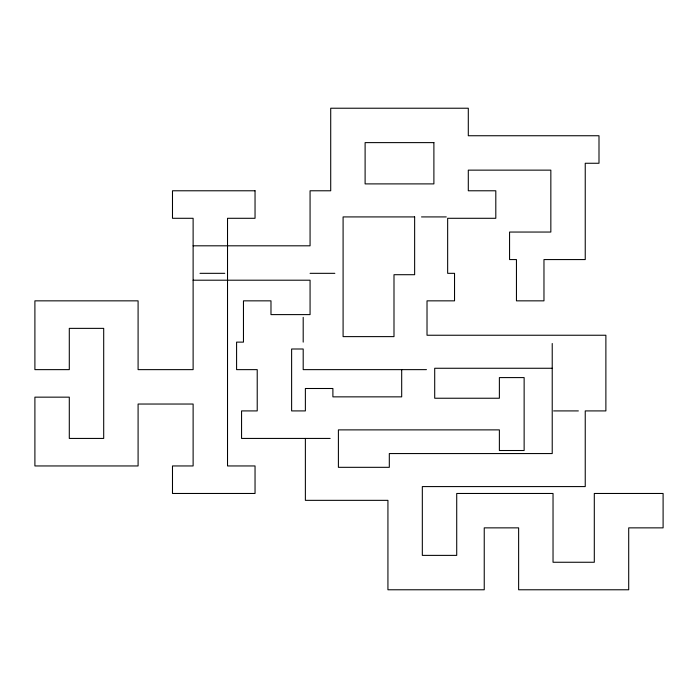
<?xml version="1.0" encoding="UTF-8"?>
<svg xmlns="http://www.w3.org/2000/svg" width="698" height="698" viewBox="0 0 698 698"><rect width="100%" height="100%" fill="white"/><g stroke="black" fill="none" stroke-linecap="round" stroke-linejoin="round"><path stroke-width="1.05" d="M421.513 216.921L446.284 216.921M193.119 245.809L310.069 245.809L310.069 190.781L330.712 190.781L330.712 108.225L468.297 108.225L468.297 135.744L598.997 135.744L598.997 163.262L585.238 163.262L585.238 259.569L543.969 259.569L543.969 300.847L516.45 300.847L516.45 259.569L509.566 259.569L509.566 232.05L550.844 232.05L550.844 170.138L468.297 170.138L468.297 190.781L495.807 190.781L495.807 218.291L447.654 218.291L447.654 273.328L454.538 273.328L454.538 300.847L427.019 300.847L427.019 335.241L605.881 335.241L605.881 410.913L585.238 410.913L585.238 486.585L422.325 486.585L422.325 555.381L456.719 555.381L456.719 493.469L553.034 493.469L553.034 562.256L594.303 562.256L594.303 493.469L663.1 493.469L663.1 527.863L628.706 527.863L628.706 589.775L518.631 589.775L518.631 527.863L484.238 527.863L484.238 589.775L387.931 589.775L387.931 500.344L305.375 500.344L305.375 438.431M200.003 273.328L224.765 273.328M310.069 273.328L334.839 273.328M193.119 280.203L310.069 280.203L310.069 314.606L270.981 314.606L270.981 300.847L243.462 300.847L243.462 342.125L236.587 342.125L236.587 369.635L257.222 369.635L257.222 410.913L241.56 410.913L241.56 438.431L330.145 438.431M552.223 368.265L434.706 368.265L434.706 398.235L499.375 398.235L499.375 377.592L524.137 377.592L524.137 450.515L499.375 450.515L499.375 429.881L338.399 429.881L338.399 467.32L389.31 467.32L389.31 453.56L552.223 453.56L552.223 343.495M426.452 369.635L303.194 369.635L303.194 349L291.624 349L291.624 410.913L305.375 410.913L305.375 388.498L332.894 388.498L332.894 396.857L401.69 396.857L401.69 369.635M553.593 410.913L578.363 410.913M303.194 317.354L303.194 342.125M433.894 142.619L365.106 142.619L365.106 183.897L433.894 183.897L433.894 142.619M255.04 190.781L172.485 190.781L172.485 218.291L193.119 218.291L193.119 369.635L138.091 369.635L138.091 300.847L34.9 300.847L34.9 369.635L69.294 369.635L69.294 328.365L103.697 328.365L103.697 438.431L69.294 438.431L69.294 397.153L34.9 397.153L34.9 465.95L138.091 465.95L138.091 404.037L193.119 404.037L193.119 465.95L172.485 465.95L172.485 493.469L255.04 493.469L255.04 465.95L227.522 465.95L227.522 218.291L255.04 218.291L255.04 190.781M414.638 216.921L343.093 216.921L343.093 336.619L393.995 336.619L393.995 274.707L414.638 274.707L414.638 216.921"/></g></svg>
